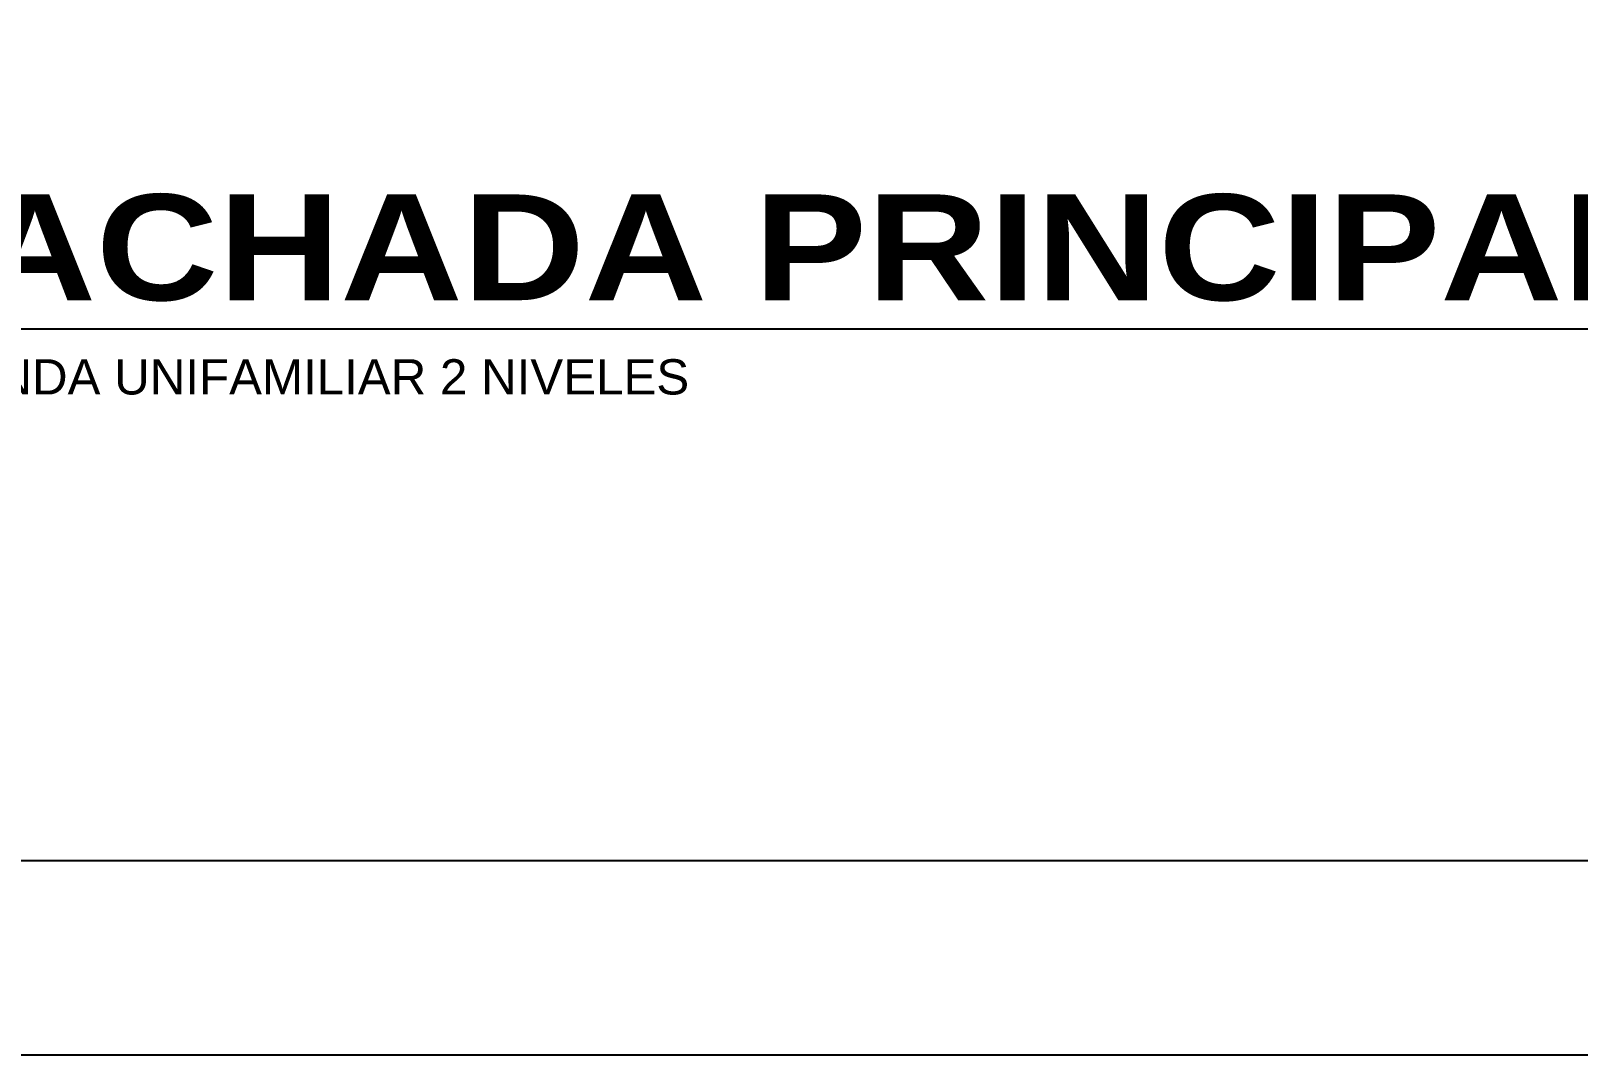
# Model space of a CAD drawing. Header units: inches. Extents: x -370 to 18, y -197 to 199.
# Drawn here: x -28.08 to -20.13, y 7.42 to 12.69 of the extents above; entities that cross this region are included whole.
import ezdxf

# ---------------------------------------------------------------- set-up
doc = ezdxf.new("R2010")
doc.units = ezdxf.units.IN
doc.header["$MEASUREMENT"] = 0
doc.layers.add('MUEBLES', color=7, linetype='Continuous')
doc.styles.add('1', font='arial.ttf')
doc.styles.add('2', font='')
doc.styles.get('2').set_extended_font_data('Arial Black')

# ---------------------------------------------------------------- blocks, each defined once
blk = doc.blocks.new('*U44')
at = {"color": 13}
blk.add_line((0, 0), (16.7197, 0), dxfattribs=at)
at = {"color": 1, "linetype": 'Continuous', "style": '2'}
blk.add_attdef('TITULO', (0.3082, 0.1618), '', height=0.6, dxfattribs=at)
at = {"color": 2, "linetype": 'Continuous', "style": '1'}
blk.add_attdef('DESCRIPCION', (0.3082, -0.3731), '', height=0.2, dxfattribs=at)
at = {"color": 2, "style": '1'}
blk.add_attdef('ESCALA', (14.2273, -0.3105), '', height=0.2, dxfattribs=at)

msp = doc.modelspace()

# ---------------------------------------------------------------- linework, layer by layer
at = {"layer": 'MUEBLES', "color": 1}
msp.add_lwpolyline([(15.89861, 49.4653), (15.89861, 7.4153), (-43.50139, 7.4153), (-43.50139, 49.4653)], close=True, dxfattribs=at)
at = {"layer": 'MUEBLES', "color": 6}
msp.add_lwpolyline([(13.89861, 48.4653), (13.89861, 8.4153), (-41.50139, 8.4153), (-41.50139, 48.4653)], close=True, dxfattribs=at)

# ---------------------------------------------------------------- block references
ref = msp.add_blockref('*U44', (-29.18897, 11.15316), dxfattribs=dict(xscale=0.9073029058261515, yscale=0.9073029058261515, zscale=0.9073029058261515))
ref.add_attrib('TITULO', 'FACHADA PRINCIPAL', (-28.90931, 11.29994), dxfattribs={"color": 1, "linetype": 'Continuous', "height": 0.5443817, "style": '2'})
ref.add_attrib('DESCRIPCION', 'VIVIENDA UNIFAMILIAR 2 NIVELES', (-28.90931, 10.81462), dxfattribs={"color": 2, "linetype": 'Continuous', "height": 0.1814606, "style": '1'})

doc.saveas('drawing.dxf')
